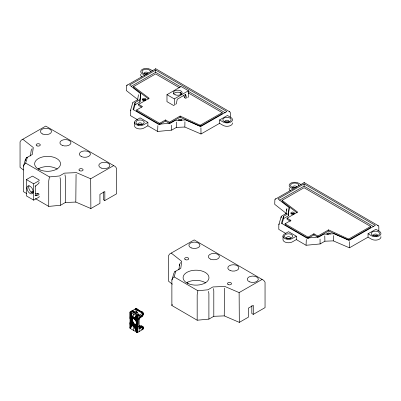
<?xml version="1.0" encoding="UTF-8"?>
<svg xmlns="http://www.w3.org/2000/svg" width="401" height="401" viewBox="0 0 401 401"><rect width="100%" height="100%" fill="white"/><g stroke="black" fill="none" stroke-linecap="round" stroke-linejoin="round"><path stroke-width="0.6" d="M138.967 319.712L139.132 318.605L142.761 315.392L142.606 312.299L136.084 308.539L130.044 312.023L130.044 328.349L137.373 332.579L142.45 329.647C143.463 328.735 143.317 326.264 141.733 325.923L139.944 326.068L139.277 325.707M142.601 315.622L142.606 312.299L142.45 313.321L137.373 316.254L130.044 312.023L137.127 312.168L135.749 313.286M142.721 314.625L142.726 312.419L142.606 314.489M136.896 309.006L135.127 309.091L142.45 313.321L142.851 312.69L142.721 315.457L139.132 318.605L138.841 318.254M142.826 314.82L142.806 312.554L142.801 315.281L139.553 318.013L142.826 314.82L142.851 312.69L142.841 315.106L139.553 318.013L142.45 315.772L142.726 313.096L142.761 315.392L142.726 312.419M141.583 315.988L139.553 318.013L142.831 315.201L142.851 312.83M142.856 326.83L142.806 329.291L142.761 326.589L139.132 328.198L138.866 327.928L139.478 327.973M139.042 327.071L141.733 325.923L139.553 327.928L142.801 326.97L142.726 329.421L142.826 326.94M155.668 69.183L155.668 68.716L229.808 111.869L230.38 112.666L230.38 117.167M304.113 183.006L304.113 182.54L378.253 225.688L378.825 226.49L378.825 230.991M142.726 313.096L142.641 315.577L142.45 313.321M142.48 315.752L142.606 313.216M132.215 321.201L132.38 320.093L130.696 321.532L130.044 323.572L132.165 325.151C129.368 322.419 130.551 315.056 135.022 319.787C136.23 321.191 137.132 323.126 136.721 325.005C135.598 328.153 131.568 324.599 130.044 324.108L130.806 321.963L132.455 320.514L132.566 318.274L130.806 319.291L130.044 316.204M130.17 327.005L130.044 328.203L132.395 324.82L133.854 323.452L132.455 320.514L130.696 321.532M76.075 174.28L75.804 202.064L90.872 208.545L99.934 203.357L99.934 194.335L104.836 191.528L104.836 200.55L116.601 193.808L116.601 168.355L115.318 166.56L45.769 126.089L21.243 140.139L20.05 141.874L20.05 167.332L23.433 169.994M224.52 288.103L224.244 315.888L239.317 322.369L248.374 317.181L248.374 308.158L253.282 305.351L253.282 314.374L265.046 307.632L265.046 282.179L263.763 280.384L194.214 239.913L169.688 253.963L168.495 255.698L168.495 281.151L172.36 284.199M132.736 102.987L132.796 102.661L130.375 110.841L130.345 115.563L137.533 119.749M281.181 217.938L281.241 216.485L278.82 224.66L278.79 229.387L285.978 233.572M30.421 156.049L31.163 150.626L32.09 148.681M137.538 100.24L138.47 94.686M139.944 99.754L140.751 93.849L129.558 85.032L155.658 70.085L226.866 111.528L200.771 126.475L185.593 119.944L175.357 120.36L170.46 123.167L158.505 124.285L133.012 109.448L135.052 102.556L139.944 99.754L139.944 101.999L135.052 104.801L133.523 109.969M139.944 101.999L140.751 93.849M184.926 121.724L184.846 127.042L201.001 133.994L219.593 123.343L223.056 125.358A5.524 3.188 0 0 0 229.297 126.009A5.524 3.188 0 0 0 232.485 122.846M178.866 269.873L179.603 264.449L180.535 262.505M286.915 208.51L285.983 214.059L286.239 213.467M288.389 213.578L289.191 207.673L278.003 198.856L304.098 183.909L375.311 225.352L349.211 240.299L334.038 233.768L323.797 234.184L318.905 236.986L306.95 238.109L281.457 223.272L283.497 216.38L288.389 213.578L288.389 215.823L283.497 218.625L281.968 223.793M288.389 215.823L289.191 207.673M333.371 235.547L333.291 240.866L349.441 247.818L368.038 237.166L371.501 239.181A5.524 3.188 0 0 0 377.742 239.833A5.524 3.188 0 0 0 380.93 236.67M136.009 309.051L136.084 308.539M175.438 104.335L176.36 103.779L177.217 99.253L185.523 94.456C186.094 95.423 187.322 99.889 184.856 97.854L185.503 94.962M113.673 165.608L90.676 178.776L76.426 172.641L64.446 173.132L59.468 175.979L49.448 176.921L48.732 180.941L48.732 206.395L60.456 205.297L65.363 202.49L75.804 202.064M262.119 279.432L239.121 292.6L224.866 286.464L212.891 286.951L207.913 289.803L197.893 290.745L197.172 294.765L197.172 320.219L208.901 319.121L213.803 316.309L224.244 315.888M157.854 125.633L157.643 131.448L171.648 130.135L176.45 127.383L184.846 127.042M306.299 239.457L306.088 245.272L320.093 243.958L324.895 241.207L333.291 240.866M139.232 318.239L138.876 318.259L139.132 318.605L142.45 315.772L142.45 312.194L135.127 309.091L139.132 315.241L139.132 331.567M130.044 322.589L130.586 320.695L130.044 318.113M137.373 322.018L136.831 323.908L137.373 326.494M26.666 193.558L23.438 191.678L23.438 166.22L25.438 159.458L26.286 157.924L32.346 154.445L33.288 147.538L22.777 139.257M23.438 166.22L24.411 164.255L25.659 163.077L27.368 157.297M197.172 320.219L171.879 305.502L171.879 280.043L173.879 273.281L174.726 271.743L180.791 268.269L181.728 261.362L171.222 253.081M171.879 280.043L172.856 278.073L174.104 276.896L175.813 271.121M171.879 305.502L172.214 304.374M130.044 323.031L130.626 321.106L132.345 319.682L130.586 320.695L132.345 319.291L130.586 320.304L130.044 317.787M136.791 323.502L137.373 321.572M139.082 327.978L142.45 329.647L142.45 327.196L139.553 327.928L142.641 326.469L142.606 329.542C142.119 326.71 142.951 325.873 142.726 329.421M136.721 323.076L137.373 321.036M136.611 322.645L137.373 320.429M130.375 110.841L131.007 110.004M278.82 224.66L279.447 223.828M130.044 324.815L130.947 322.399L132.566 320.945L130.806 321.963M136.47 322.209L137.373 319.792M139.067 318.264L139.132 318.605L139.287 318.219M130.044 325.462L131.122 322.835L132.706 321.386L130.947 322.399M136.295 321.772L137.373 319.141M130.044 326.098L131.327 323.266L132.881 321.818L131.122 322.835M136.089 321.341L137.373 318.509M139.222 327.998L142.45 327.196M142.45 329.647L142.806 328.875L142.54 327.492M130.044 326.695L131.558 323.682L133.087 322.249L131.327 323.266L132.947 325.537M135.859 320.925L137.373 317.908M130.044 327.251L131.819 324.083L133.317 322.665L131.558 323.682M135.598 320.519L137.373 317.351M139.132 318.605L139.373 318.188M130.044 327.757L132.099 324.464L133.573 323.071L131.819 324.083M135.322 320.138L137.373 316.85M135.022 319.787L137.373 316.399M137.603 99.909L137.794 99.643M134.706 319.457L137.237 316.178M130.18 328.429L134.155 323.808L133.854 323.452L132.099 324.464M134.38 319.166L137.032 316.058M134.044 318.91L136.836 315.943M133.708 318.695L136.646 315.833M142.841 314.935L139.553 318.013L142.856 315.006L142.851 312.69M130.215 323.677L133.037 325.442L134.47 324.133L135.804 325.071L137.077 325.311L135.598 326.269L137.373 331.482M35.884 195.503L38.095 193.503C41.027 194.645 36.707 195.748 35.458 195.773L35.208 185.833M130.586 312.334L133.373 318.519L136.47 315.732M130.044 323.863L133.373 325.697L134.796 324.424L133.037 325.442L132.395 324.82L134.155 323.808L134.47 324.133L132.711 325.146M133.708 330.464L133.708 325.913L135.127 324.68L133.373 325.697L133.037 325.442M136.836 332.269L134.044 326.088L135.468 324.895L133.708 325.913L133.373 325.697M137.032 332.384L134.38 326.213L135.804 325.071L134.044 326.088M130.586 320.304L132.38 318.925L130.626 319.938L130.044 317.341M137.237 332.504L134.706 326.299L136.139 325.201L134.38 326.213M130.626 319.938L132.455 318.584L130.696 319.597L130.044 316.805M133.413 310.449L131.804 311.011L139.132 315.241L137.373 332.434L135.022 326.334L136.465 325.286L134.706 326.299M155.668 68.837L126.425 85.588L126.29 90.511L137.723 99.518M304.113 182.661L274.87 199.412L274.73 204.335L286.164 213.342M130.696 319.597L132.566 318.274M137.373 331.983L135.322 326.324L136.781 325.321L135.022 326.334M130.806 319.291L132.23 318.324M130.044 315.562L130.947 319.016L132.395 318.083M130.044 314.915L131.122 318.785L132.104 318.178M137.373 330.925L135.859 326.163L136.856 325.557M139.824 326.028L138.746 326.63M138.891 326.68L139.944 326.068L138.861 326.67M188.44 90.746L174.3 98.907L174.3 104.771A1.383 0.797 60 0 1 173.322 105.338L166.976 101.653L166.976 94.676L181.112 86.516L188.44 90.746L188.44 96.611A1.383 0.797 60 0 1 187.633 97.253M132.205 318.083L131.327 318.589L130.044 314.279M131.122 318.785L131.999 318.279M130.947 319.016L132.265 318.259M130.626 321.106L132.38 320.093M135.017 324.499L136.089 323.883L136.982 324.389M135.322 326.324L137.077 325.311M135.598 326.269L136.916 325.507M135.859 326.163L136.972 325.507M140.059 326.073L138.997 326.685L140.059 326.073L141.252 326.203M131.192 86.345L155.658 72.33L180.47 86.771M148.701 99.032L133.628 87.644L133.628 86.526L155.638 73.919L179.442 87.774M132.982 102.4L138.089 99.473M141.543 107.147L138.626 105.448L138.626 104.335L149.187 98.285L133.628 86.526M199.598 126.12L180.134 117.177L169.367 123.343L165.478 121.077L159.593 124.445L136.636 111.082L136.636 109.969L142.515 106.596L138.626 104.335M147.884 122.39L143.964 124.636A5.524 3.188 0 0 1 136.15 124.616A5.524 3.188 0 0 1 136.18 120.105L140.104 117.859L147.884 122.39L147.884 125.774L157.643 131.448M147.884 125.774L143.964 128.019A5.524 3.188 0 0 1 137.718 128.641A5.524 3.188 0 0 1 134.571 125.463L134.571 122.079M136.636 109.969L159.593 123.328L165.478 119.959L169.367 122.225L169.367 123.343M169.367 122.225L180.134 116.059L200.154 125.262L222.179 112.646L222.179 113.764L200.154 126.375L200.154 125.262M219.593 119.959L227.442 115.468L230.901 117.483A5.524 3.188 0 0 1 230.871 121.994A5.524 3.188 0 0 1 223.056 121.974L219.593 119.959L219.593 123.343M279.632 200.164L304.098 186.154L373.692 226.655M297.146 212.856L282.073 201.467L282.073 200.35L304.083 187.743L370.619 226.47L370.619 227.588L348.599 240.199L348.599 239.081L370.619 226.47M281.427 216.224L286.535 213.297M290.474 221.252L287.071 219.272L287.071 218.154L297.632 212.109L282.073 200.35M348.043 239.943L328.574 230.996L317.813 237.161L313.918 234.901L308.038 238.269L285.076 224.906L285.076 223.793L290.961 220.42L287.071 218.154M296.329 236.209L292.409 238.46A5.524 3.188 0 0 1 284.595 238.44A5.524 3.188 0 0 1 284.625 233.928L288.545 231.683L296.329 236.209L296.329 239.597L306.088 245.272M296.329 239.597L292.409 241.843A5.524 3.188 0 0 1 286.159 242.465A5.524 3.188 0 0 1 283.016 239.287L283.016 235.903M285.076 223.793L308.038 237.151L313.918 233.783L317.813 236.049L317.813 237.161M317.813 236.049L328.574 229.883L348.599 239.081M368.038 233.783L375.882 229.292L379.346 231.307A5.524 3.188 0 0 1 379.316 235.818A5.524 3.188 0 0 1 371.501 235.798L368.038 233.783L368.038 237.166M26.401 179.573L32.471 176.099L38.807 179.778A1.383 0.797 0 0 1 38.797 180.906L33.689 183.823L26.401 179.573L26.401 195.899L33.689 200.149L38.797 197.232A1.383 0.797 0 0 0 39.077 196.33M30.862 192.37L32.476 191.447L33.458 192.009M137.107 325.437L136.089 326.013L137.373 330.324M142.726 328.745L142.601 326.439L139.553 327.928L142.721 327.061L142.606 329.542L142.621 327.131L139.553 327.928L142.45 326.339M142.806 328.875L142.801 326.66L139.553 327.928L142.841 326.765L142.806 329.291L142.841 326.875L139.553 327.928L142.761 326.589L142.851 329.156M139.553 327.928L142.831 326.71L142.851 329.015M126.821 85.238L127.408 85.022M275.266 199.061L275.853 198.846M26.286 157.924L27.443 157.558M174.726 271.743L175.889 271.382M38.095 193.503L36.426 193.648A0.827 0.476 60.2 0 1 36.07 193.528L35.644 193.282M135.127 309.091L137.077 309.091L138.45 310.374M141.252 312.038L142.45 312.194L141.403 311.978M136.51 314.875L142.45 315.772M35.554 195.568L34.992 195.432M141.448 312.018L142.45 312.194M137.127 312.168L131.804 311.011L137.849 315.978M229.177 111.623L229.808 111.869M377.622 225.442L378.253 225.688M183.442 95.829L184.084 96.23L184.856 97.854M166.976 94.676L174.3 98.907M188.024 91.167L225.247 112.831M152.696 70.837L150.169 69.363A5.524 3.188 0 0 0 142.355 69.343A5.524 3.188 0 0 0 142.325 73.854L144.851 75.328M188.094 92.811L222.179 112.646M181.072 94.456L180.265 93.984L180.265 92.13M301.141 184.66L298.61 183.187A5.524 3.188 0 0 0 290.8 183.167A5.524 3.188 0 0 0 290.765 187.678L293.296 189.152M104.836 200.55L103.378 199.698L103.378 191.879M25.659 163.077L49.448 176.921M253.282 314.374L251.818 313.522L251.818 305.702M174.104 276.896L197.893 290.745M35.278 198.565L48.732 206.395M131.423 324.785L130.24 323.968M137.809 309.843L137.077 309.091L138.39 310.339M137.077 309.091L137.889 309.888M185.167 94.375L185.402 94.646M35.173 185.828L35.458 186.179L38.822 183.332L39.097 182.234M130.044 324.108L131.002 325.537L130.044 323.572M133.708 325.913L136.646 332.158M130.385 312.219L133.037 318.389M130.18 312.103L132.711 318.309M130.044 312.173L132.395 318.269M130.044 312.62L132.099 318.279M130.044 313.126L131.819 318.339M130.044 313.682L131.558 318.444M136.295 325.823L137.373 329.692M136.47 325.587L137.373 329.046M136.611 325.316L137.373 328.404M136.721 325.005L137.373 327.802M136.791 324.67L137.373 327.261M136.831 324.299L137.373 326.82M324.78 235.898L324.895 241.207M176.335 122.074L176.45 127.383M208.47 291.382L208.901 293.662L208.901 319.121M60.025 177.558L60.456 179.838L60.456 205.297M213.407 288.555L213.803 290.855L213.803 316.309M64.962 174.731L65.363 177.031L65.363 202.49M320.058 239.076L320.093 243.958M171.613 125.252L171.648 130.135M349.366 241.628L349.441 247.818M200.921 127.804L201.001 133.994M239.121 292.6L239.317 322.369M90.676 178.776L90.872 208.545M142.806 312.965L142.831 315.201M142.601 326.439L142.606 328.625M328.574 229.883L328.574 230.996M313.918 233.783L313.918 234.901M308.038 237.151L308.038 238.269M304.098 183.909L304.098 186.154M286.645 209.217L286.645 210.345M283.497 216.38L283.497 218.625M187.392 282.078L187.392 283.322M180.134 116.059L180.134 117.177M179.603 264.449L179.603 265.693M165.478 119.959L165.478 121.077M159.593 123.328L159.593 124.445M155.658 70.085L155.658 72.33M137.373 316.254L137.373 332.579M135.052 102.556L135.052 104.801M133.373 313.943L133.373 318.519M38.947 168.255L38.947 169.498M33.689 183.823L33.689 200.149M25.438 159.458L25.438 160.701M138.881 125.042A2.07 1.198 0 0 1 138.445 123.323A2.07 1.198 0 0 1 141.448 123.167A2.07 1.198 0 0 1 141.538 124.906M144.545 73.99A2.07 1.198 0 0 1 145.368 72.215A2.07 1.198 0 0 1 148.245 72.992M145.368 73.909A2.07 1.198 0 0 1 147.433 74.015M141.899 76.962A5.524 3.188 0 0 1 140.911 74.155M147.052 73.954A4.145 2.391 0 0 1 142.109 71.764A4.145 2.391 0 0 1 146.515 69.223A4.145 2.391 0 0 1 150.31 72.075M138.606 124.906A2.07 1.198 0 0 1 141.262 124.776M178.465 120.465A1.724 0.997 0 0 1 180.285 119.212A1.724 0.997 0 0 1 181.698 120.631M142.576 99.964A1.724 0.997 0 0 1 144.29 99.393A1.724 0.997 0 0 1 145.809 100.13M142.726 100.185A4.491 2.591 0 0 1 145.302 100.14M226.104 122.029A2.07 1.198 0 0 1 228.169 122.135M225.282 122.11A2.07 1.198 0 0 1 225.698 120.48A2.07 1.198 0 0 1 228.53 120.626A2.07 1.198 0 0 1 228.445 122.265M179.402 120.43A1.724 0.997 0 0 1 181.122 120.521M173.483 93.994A4.421 2.551 0 0 1 177.588 92.19A4.421 2.551 0 0 1 181.853 93.864M38.426 168.751A12.947 7.479 0 0 1 57.263 169.072M33.118 192.886A4.421 2.541 60.2 0 1 29.554 190.014A4.421 2.541 60.2 0 1 29.067 185.558M186.871 282.575A12.947 7.479 0 0 1 205.703 282.895M326.91 234.289A1.724 0.997 0 0 1 328.429 233.036A1.724 0.997 0 0 1 330.299 234.119M374.549 235.853A2.07 1.198 0 0 1 376.614 235.958M293.813 187.733A2.07 1.198 0 0 1 295.878 187.838M290.344 190.786A5.524 3.188 0 0 1 289.357 187.979M291.171 214.004A4.491 2.591 0 0 1 293.743 213.964M287.051 238.73A2.07 1.198 0 0 1 290.214 238.891M291.016 213.788A1.724 0.997 0 0 1 292.735 213.217A1.724 0.997 0 0 1 294.249 213.954M327.356 234.455A1.724 0.997 0 0 1 329.026 234.194M287.327 238.866A2.07 1.198 0 0 1 286.75 237.257A2.07 1.198 0 0 1 289.497 236.831A2.07 1.198 0 0 1 290.394 238.389M373.727 235.928A2.07 1.198 0 0 1 374.138 234.304A2.07 1.198 0 0 1 376.975 234.45A2.07 1.198 0 0 1 376.89 236.089M295.497 187.778A4.145 2.391 0 0 1 290.555 185.588A4.145 2.391 0 0 1 294.961 183.046A4.145 2.391 0 0 1 298.755 185.899M292.991 187.808A2.07 1.198 0 0 1 294.154 185.969A2.07 1.198 0 0 1 296.755 187.227M137.693 124.33A4.145 2.391 0 0 0 144.2 122.581A4.145 2.391 0 0 0 138.32 120.2A4.145 2.391 0 0 0 137.693 124.33M224.249 121.528A4.145 2.391 0 0 0 231.046 120.195A4.145 2.391 0 0 0 225.648 117.463A4.145 2.391 0 0 0 224.249 121.528M143.147 100.075A1.724 0.997 0 0 0 145.859 99.348A1.724 0.997 0 0 0 143.408 98.355A1.724 0.997 0 0 0 143.147 100.075M175.192 94.811A4.421 2.551 0 0 0 182.114 92.917A4.421 2.551 0 0 0 175.813 90.405A4.421 2.551 0 0 0 175.192 94.811M101.177 168.049A5.524 3.188 0 0 0 109.854 165.713A5.524 3.188 0 0 0 102.014 162.545A5.524 3.188 0 0 0 101.177 168.049M62.265 145.403A5.524 3.188 0 0 0 70.942 143.067A5.524 3.188 0 0 0 63.102 139.894A5.524 3.188 0 0 0 62.265 145.403M81.724 156.726A5.524 3.188 0 0 0 90.395 154.39A5.524 3.188 0 0 0 82.556 151.222A5.524 3.188 0 0 0 81.724 156.726M79.834 170.796A2.07 1.198 0 0 0 83.082 169.919A2.07 1.198 0 0 0 80.145 168.731A2.07 1.198 0 0 0 79.834 170.796M42.812 134.079A5.524 3.188 0 0 0 51.483 131.744A5.524 3.188 0 0 0 43.644 128.571A5.524 3.188 0 0 0 42.812 134.079M37.027 145.884A2.07 1.198 0 0 0 40.28 145.012A2.07 1.198 0 0 0 37.343 143.824A2.07 1.198 0 0 0 37.027 145.884M40.155 169.959A12.947 7.479 0 0 0 60.481 164.485A12.947 7.479 0 0 0 42.11 157.057A12.947 7.479 0 0 0 40.155 169.959M27.022 188.936A4.421 2.541 60.2 0 0 32.185 193.728A4.421 2.541 60.2 0 0 30.932 186.916A4.421 2.541 60.2 0 0 27.022 188.936M210.71 259.221A5.524 3.188 0 0 0 219.382 256.891A5.524 3.188 0 0 0 211.548 253.718A5.524 3.188 0 0 0 210.71 259.221M230.169 270.545A5.524 3.188 0 0 0 238.841 268.214A5.524 3.188 0 0 0 231.001 265.041A5.524 3.188 0 0 0 230.169 270.545M249.622 281.868A5.524 3.188 0 0 0 258.299 279.537A5.524 3.188 0 0 0 250.46 276.364A5.524 3.188 0 0 0 249.622 281.868M228.274 284.62A2.07 1.198 0 0 0 231.527 283.743A2.07 1.198 0 0 0 228.59 282.555A2.07 1.198 0 0 0 228.274 284.62M191.257 247.898A5.524 3.188 0 0 0 199.929 245.567A5.524 3.188 0 0 0 192.089 242.394A5.524 3.188 0 0 0 191.257 247.898M185.473 259.708A2.07 1.198 0 0 0 188.726 258.83A2.07 1.198 0 0 0 185.783 257.642A2.07 1.198 0 0 0 185.473 259.708M188.6 283.783A12.947 7.479 0 0 0 208.926 278.309A12.947 7.479 0 0 0 190.555 270.881A12.947 7.479 0 0 0 188.6 283.783M291.592 213.898A1.724 0.997 0 0 0 294.304 213.172A1.724 0.997 0 0 0 291.853 212.179A1.724 0.997 0 0 0 291.592 213.898M286.139 238.154A4.145 2.391 0 0 0 292.645 236.4A4.145 2.391 0 0 0 286.765 234.024A4.145 2.391 0 0 0 286.139 238.154M372.694 235.352A4.145 2.391 0 0 0 379.491 234.019A4.145 2.391 0 0 0 374.093 231.287A4.145 2.391 0 0 0 372.694 235.352"/></g></svg>
